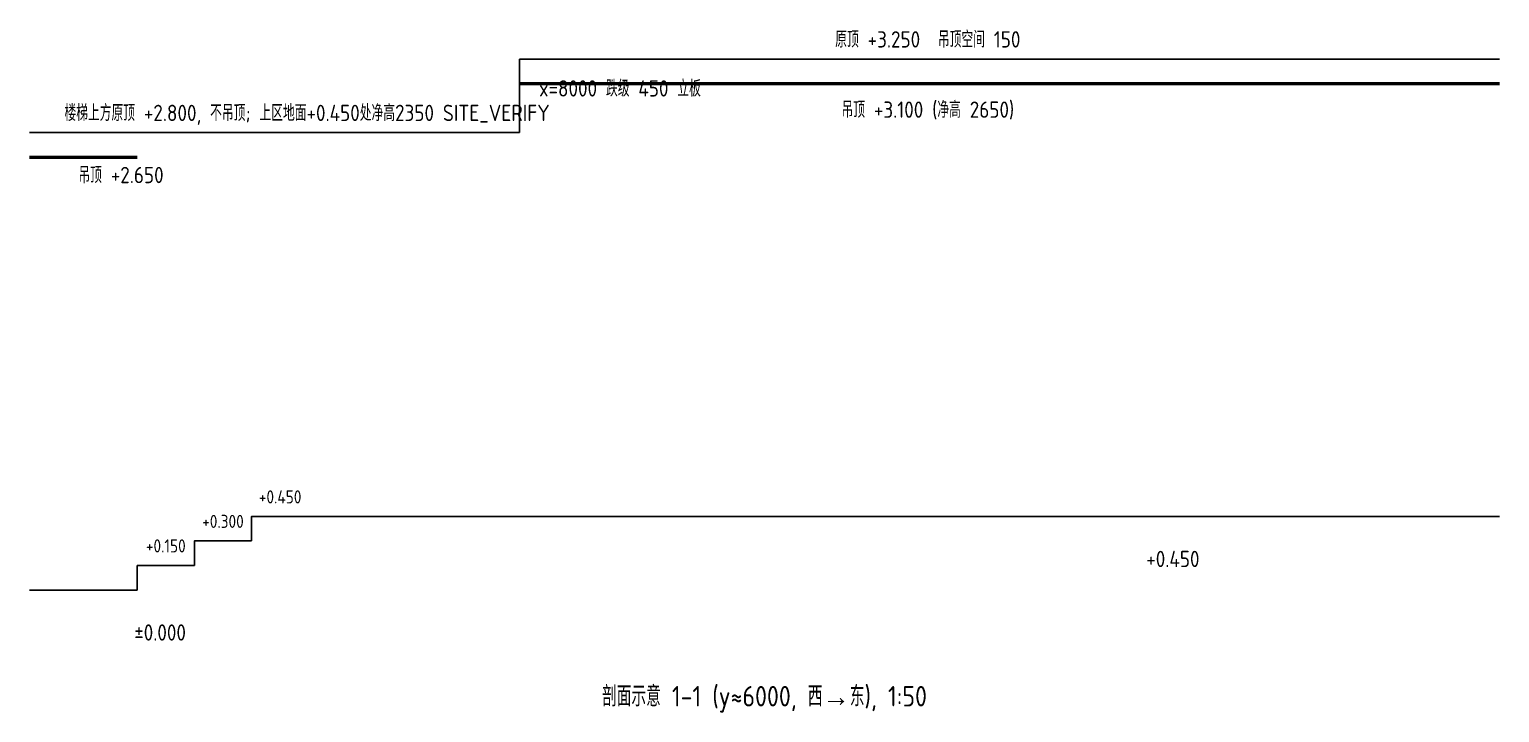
# Model space of a CAD drawing. Header units: millimetres. Extents: x 487 to 26400, y -9950 to 14953.
# Drawn here: x 17400 to 26400, y -9950 to -5769 of the extents above; entities that cross this region are included whole.
import ezdxf
from ezdxf.enums import TextEntityAlignment as Align

# ---------------------------------------------------------------- set-up
doc = ezdxf.new("R2010")
doc.units = ezdxf.units.MM
doc.layers.add('A-CEIL-SECT', color=7, linetype='Continuous', lineweight=25)
doc.layers.add('A-CEIL-STEP', color=1, linetype='Continuous', lineweight=50)
doc.styles.get("Standard").update_dxf_attribs({"font": 'gbenor.shx', "bigfont": 'gbcbig.shx'})

msp = doc.modelspace()

# ---------------------------------------------------------------- linework, layer by layer
at = {"layer": 'A-CEIL-SECT'}
for p, q in [((20400, -5950), (26400, -5950)), ((20400, -6400), (20400, -5950)), ((17400, -6400), (20400, -6400)), ((19110, -8750), (26400, -8750)), ((17400, -9200), (18060, -9200))]:
    msp.add_line(p, q, dxfattribs=at)
for points in [[(18760, -8900), (18760, -8750), (19110, -8750)], [(18410, -9050), (18410, -8900), (18760, -8900)], [(18060, -9200), (18060, -9050), (18410, -9050)]]:
    msp.add_lwpolyline(points, dxfattribs=at)
at = {"layer": 'A-CEIL-STEP'}
for p, q in [((20400, -6100), (26400, -6100)), ((17400, -6550), (18060, -6550))]:
    msp.add_line(p, q, dxfattribs=at)

# ---------------------------------------------------------------- texts
at = {"layer": 'A-CEIL-SECT'}
for s, height, p in [('原顶 +3.250  吊顶空间 150', 100, (22900, -5830)), ('吊顶 +3.100 (净高 2650)', 100, (22900, -6260)), ('楼梯上方原顶 +2.800, 不吊顶; 上区地面+0.450处净高2350 SITE_VERIFY', 100, (19100, -6280)), ('+0.450', 80, (18935, -8630)), ('+0.300', 80, (18585, -8780)), ('+0.150', 80, (18235, -8930)), ('+0.450', 100, (24400, -9010)), ('±0.000', 100, (18200, -9460)), ('剖面示意 1-1 (y≈6000, 西→东), 1:50', 125, (21900, -9850))]:
    msp.add_text(s, height=height, dxfattribs=at).set_placement(p, align=Align.MIDDLE_CENTER)
for s, p in [('x=8000 跌级 450 立板', (20520, -6180)), ('吊顶 +2.650', (17700, -6710))]:
    msp.add_text(s, height=100, dxfattribs=at).set_placement(p)

doc.saveas('drawing.dxf')
